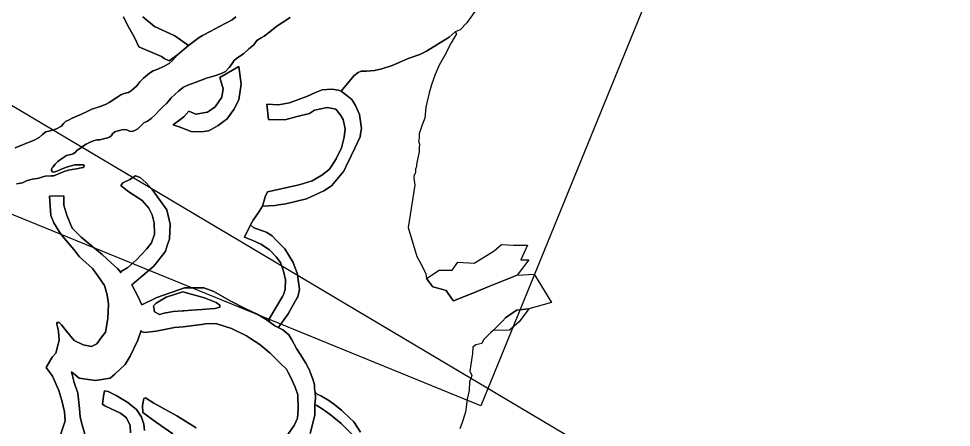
# Model space of a CAD drawing. Header units: inches. Extents: x 288635 to 1232953, y 676945 to 1655780.
# Drawn here: x 506323 to 552130, y 1309973 to 1330054 of the extents above; entities that cross this region are included whole.
import ezdxf

# ---------------------------------------------------------------- set-up
doc = ezdxf.new("R2010")
doc.units = ezdxf.units.IN
doc.header["$MEASUREMENT"] = 0
doc.layers.add('Images', color=7, linetype='Continuous')
picture_1 = doc.add_image_def('image5.jpg', size_in_pixel=(2644, 3704))
picture_2 = doc.add_image_def('image6.jpg', size_in_pixel=(2592, 3907))

msp = doc.modelspace()

# ---------------------------------------------------------------- linework, layer by layer
at = {"color": 1}
for points in [[(528727.281, 1330400.7161), (528339.9302, 1329848.265), (528003.3795, 1329499.0143), (527760.097, 1329401.0906), (527470.1254, 1329151.4721), (526358.1422, 1328461.6349), (526022.3225, 1328298.0304), (525458.4413, 1328094.83), (525011.4004, 1327891.6296), (524671.0398, 1327754.4694), (524163.0387, 1327591.909), (523792.198, 1327510.6289), (523411.1972, 1327480.1488), (523152.1167, 1327469.9888), (522999.7164, 1327414.1087), (522786.356, 1327236.3083), (522471.3954, 1326860.3876), (522156.4347, 1326494.6268), (522032.3294, 1326532.2187), (521697.0487, 1326588.0989), (521224.6078, 1326552.5388), (520894.4071, 1326430.6185), (520513.4064, 1326242.6582), (519629.4846, 1325922.6175), (519091.0035, 1325821.0173), (518516.9624, 1325856.5774), (518593.1625, 1325099.6559), (519395.8041, 1325089.4959), (520000.3253, 1325241.8962), (520615.0066, 1325394.2965), (520856.5753, 1325557.9173), (521478.6083, 1325683.857), (521895.1691, 1325602.5769), (522144.0896, 1325297.7763), (522266.0099, 1325099.6559), (522352.37, 1324637.375), (522316.81, 1324230.9741), (522174.5697, 1323702.6531), (521915.4892, 1323164.172), (521685.1692, 1322813.5357), (521575.1285, 1322646.011), (521219.5278, 1322356.4504), (520731.8468, 1322077.0498), (520107.0055, 1321889.0895), (518542.3624, 1321543.6488), (518435.6822, 1321304.8883), (518294.1663, 1320839.8976), (518140.7352, 1320580.7994), (517833.6269, 1320157.5748), (517712.247, 1319920.1922), (517664.2346, 1319826.2944), (517410.3668, 1319322.8377), (517816.7676, 1319155.1973), (518218.0884, 1318977.397), (518649.8893, 1318703.0764), (518975.0099, 1318347.4757), (519183.2904, 1318068.0751), (519330.6107, 1317651.5143), (519427.1309, 1317219.7134), (519416.9708, 1316752.3525), (519345.8507, 1316528.8321), (519283.0371, 1316406.8998), (518605.8625, 1315274.0696), (518661.0098, 1315144.8591), (518485.1145, 1315271.8593), (518063.4736, 1315510.6198), (517440.114, 1315812.0338), (516713.6726, 1316187.9545), (515916.111, 1316640.0754), (515418.27, 1316822.9558), (514468.3081, 1316828.0358), (513101.7854, 1316345.4348), (512368.9939, 1315993.7711), (512155.9689, 1316446.1731), (511880.7485, 1316974.7211), (512962.7906, 1317889.1229), (513506.3517, 1318580.0043), (513527.6597, 1318623.6905), (513638.2352, 1318952.5321), (513727.3915, 1319217.6748), (513767.1111, 1319960.431), (513594.3907, 1320656.3924), (512887.4536, 1321654.903), (512588.5487, 1321982.275), (512293.9081, 1322241.3556), (512065.3077, 1322327.7157), (511775.7471, 1322144.8354), (511440.4664, 1321992.4351), (511343.9462, 1321860.3548), (511506.5066, 1321728.2745), (511682.6136, 1321584.3409), (512381.115, 1321113.3816), (512719.7823, 1320742.9642), (512883.8243, 1320414.8802), (512979.0745, 1320028.5878), (513000.2412, 1319472.9617), (512841.4909, 1319039.0442), (512607.1899, 1318732.4046), (512104.2689, 1318199.0035), (511687.7081, 1317828.1628), (511321.9473, 1317614.8024), (511364.6447, 1317565.8945), (511171.717, 1317779.6758), (510879.6164, 1318033.6763), (510416.0655, 1318459.1271), (509679.464, 1319068.7283), (509400.0634, 1319322.7289), (508942.8625, 1319754.5297), (508695.212, 1320395.881), (508536.4617, 1320897.532), (508536.4617, 1321342.0329), (507831.6103, 1321335.6829), (507901.4604, 1320376.831), (508047.5107, 1320021.2302), (508315.9969, 1319587.8841), (508461.7387, 1319376.831), (509038.1127, 1318713.1276), (509317.5133, 1318357.5269), (509952.5145, 1317786.0258), (510219.2151, 1317411.375), (510543.0657, 1316935.1241), (510663.7159, 1316484.2732), (510733.5661, 1316020.7222), (510695.466, 1315322.2209), (510593.8658, 1314655.4695), (510365.2653, 1314350.6689), (510155.7149, 1314071.2683), (509908.0644, 1313944.2681), (509488.9636, 1314026.8183), (509044.4627, 1314242.7187), (508671.2636, 1314697.8397), (508434.8615, 1315018.214), (508304.6862, 1315129.3392), (508203.086, 1315129.3392), (508203.086, 1315043.614), (508225.3111, 1314913.4388), (508284.5403, 1314684.7637), (508314.2112, 1314249.0687), (508257.0611, 1314064.9183), (508149.1109, 1313614.0674), (507967.527, 1313416.4887), (507669.0764, 1312914.8377), (507980.227, 1312495.7369), (508291.3776, 1311784.5355), (508437.4279, 1311295.5845), (508568.7972, 1310733.1317), (508599.2012, 1310292.273), (508340.7668, 1309501.7676)], [(511480.0775, 1330145.9183), (511638.8278, 1329807.2509), (512009.2452, 1329129.9162), (512220.9123, 1328674.832), (513342.7479, 1328187.9977), (513463.029, 1328095.7821), (513710.2088, 1327980.5519), (514116.126, 1328275.3628), (513869.7568, 1327982.6528), (513721.5899, 1327847.1858), (513429.4893, 1327699.0189), (513151.0412, 1327571.8704), (512936.7283, 1327481.9119), (512743.5821, 1327381.3701), (512455.1857, 1327135.3071), (512269.977, 1326955.39), (512129.7475, 1326759.598), (511862.5178, 1326526.7642), (511716.9967, 1326431.514), (511624.3923, 1326410.3473), (511457.7045, 1326362.7222), (511343.9334, 1326307.1596), (511145.4955, 1326180.1593), (510761.8489, 1325934.0963), (510613.682, 1325846.7837), (510327.9314, 1325738.3043), (509912.5347, 1325606.0123), (509682.3468, 1325492.2413), (509407.1796, 1325362.5952), (508949.4495, 1325161.5115), (508777.47, 1325066.2613), (508626.6572, 1325008.0528), (508544.6362, 1324926.0318), (508420.2818, 1324767.2815), (508187.448, 1324642.9271), (507864.6556, 1324537.0935), (507663.5719, 1324492.1143), (507586.8426, 1324439.1975), (507486.3007, 1324365.114), (507332.8421, 1324214.3012), (507044.4457, 1324074.0718), (506843.3619, 1323989.4049), (506599.4156, 1323883.5714), (506159.1481, 1323701.5377)], [(506209.9482, 1321940.4675), (506518.9821, 1321991.2676), (506705.2492, 1322092.8678), (506988.8831, 1322164.8346), (507242.8836, 1322198.7014), (507631.8218, 1322314.5891), (507933.4475, 1322327.8183), (508044.5727, 1322335.7558), (508280.0523, 1322428.3602), (508563.157, 1322536.8395), (508777.47, 1322610.923), (508952.0953, 1322634.7356), (509155.8249, 1322679.7148), (509393.9504, 1322716.7566), (509513.0131, 1322735.2774), (509534.1798, 1322822.5901), (509499.7839, 1322872.861), (509333.0961, 1322878.1527), (509089.6789, 1322872.861), (508901.8244, 1322827.8818), (508721.9074, 1322777.6109), (508454.6777, 1322671.7773), (508245.6564, 1322568.5896), (508047.2185, 1322505.0895), (507978.4267, 1322528.902), (507936.0933, 1322595.048), (507944.0308, 1322700.8815), (507994.3017, 1322759.09), (508118.6562, 1322909.9028), (508253.5939, 1323039.5489), (508433.511, 1323158.6116), (508679.5739, 1323330.5911), (508888.5952, 1323383.5079), (509002.3663, 1323417.9038), (509108.1998, 1323486.6956), (509203.45, 1323589.8833), (509354.2628, 1323695.7169), (509502.4298, 1323804.1962), (509645.305, 1323891.5089), (509838.4513, 1323978.8216), (510052.7642, 1324074.0718), (510166.5353, 1324097.8843), (510309.4105, 1324103.176), (510484.0359, 1324142.8636), (510708.9322, 1324193.1345), (510796.2448, 1324251.343), (510875.62, 1324320.1348), (510928.5368, 1324399.5099), (511044.9537, 1324486.8226), (511214.2873, 1324539.7394), (511460.3503, 1324600.5937), (511642.9132, 1324587.3645), (511759.3301, 1324526.5102), (511886.3304, 1324513.281), (512034.4973, 1324558.2603), (512174.7268, 1324648.2188), (512296.4353, 1324748.7606), (512383.748, 1324857.24), (512475.6115, 1324931.641), (512658.4919, 1325023.0812), (512831.2122, 1325150.0814), (513049.6527, 1325348.2018), (513263.0131, 1325576.8023), (513420.4934, 1325744.4426), (513583.0538, 1325891.7629), (513694.814, 1326008.6032), (513816.7342, 1326171.1635), (514174.5574, 1326488.2831), (514424.3246, 1326687.2502), (514631.7583, 1326793.0837), (514991.5924, 1326920.084), (515550.3935, 1327127.5177), (515999.1277, 1327258.7513), (516320.8617, 1327373.0515), (516477.4954, 1327453.485), (516659.5291, 1327648.2188), (516769.596, 1327800.6191), (516900.8296, 1327991.1195), (517040.5298, 1328109.653), (517362.2638, 1328321.3201), (517620.4977, 1328566.8539), (517866.0315, 1328770.0543), (518022.6651, 1328981.7214), (518230.0989, 1329104.4883), (518386.7325, 1329193.3885), (518657.6664, 1329413.5223), (519009.0338, 1329680.2228), (519284.201, 1329858.0232), (519660.9684, 1330107.7904)], [(512418.1861, 1330146.3416), (513002.3872, 1329663.7406), (513987.9092, 1329216.6997), (514665.6672, 1328727.7487), (514116.126, 1328275.3628), (513710.2088, 1327980.5519), (513463.029, 1328095.7821), (513342.7479, 1328187.9977), (512220.9123, 1328674.832), (512009.2452, 1329129.9162), (511638.8278, 1329807.2509), (511480.0775, 1330145.9183)], [(516993.9631, 1330137.4237), (516803.4627, 1329993.4901), (516498.6621, 1329824.1565), (516117.6613, 1329637.8894), (515753.5939, 1329443.1557), (515359.8931, 1329227.2553), (515190.5595, 1329134.1217), (514665.6672, 1328727.7487), (513987.9092, 1329216.6997), (513002.3872, 1329663.7406), (512418.1861, 1330146.3416)], [(523119.2261, 1309737.208), (522778.2347, 1310243.8238), (522291.6396, 1310706.0891), (522171.014, 1310820.6834), (521791.0289, 1311127.0879), (521562.4285, 1311299.8083), (521201.7477, 1311513.1687), (520988.3873, 1311599.5289), (520886.7871, 1311696.0491), (520871.5471, 1311762.0892), (520859.9782, 1311900.916), (520856.7427, 1311939.7417), (520846.147, 1312066.8898), (520780.1069, 1312295.4903), (520672.6844, 1312602.1127), (520641.4066, 1312691.3909), (520624.2727, 1312744.4346), (520429.5862, 1313133.6919), (520150.4527, 1313570.9436), (520150.4507, 1313570.9467), (519972.3853, 1313844.8934), (519743.7848, 1314276.6942), (519586.3045, 1314525.6147), (519291.6639, 1314769.4552), (519060.0318, 1314880.7652), (519093.4775, 1314916.4554), (519147.7303, 1314974.349), (519554.1311, 1315558.5501), (519797.6147, 1315985.5159), (520000.7922, 1316341.8022), (520028.2654, 1316389.9785), (520114.6256, 1316740.4992), (520030.1728, 1317351.2871), (520018.1054, 1317507.5807), (519809.8249, 1318066.3818), (519571.2201, 1318456.7041), (519396.563, 1318742.4172), (519303.6252, 1318837.5678), (518976.2322, 1319172.7558), (518772.4298, 1319381.4107), (518519.5024, 1319544.6648), (518392.5021, 1319595.4649), (517874.3411, 1319783.4252), (517712.247, 1319920.1922), (517833.6269, 1320157.5748), (518140.7352, 1320580.7994), (518294.1663, 1320839.8976), (518919.9926, 1320872.6308), (519082.2774, 1320898.7614), (519438.1375, 1320956.0609), (520451.9949, 1321202.7974), (521318.19, 1321596.5546), (521395.9201, 1321647.0046), (521708.9021, 1321850.1427), (522282.691, 1322547.9776), (522289.7157, 1322561.3922), (522396.3662, 1322765.0548), (522653.677, 1323315.0223), (522830.5805, 1323693.1299), (522962.2157, 1323974.4825), (523093.0328, 1324254.0867), (523114.8428, 1324402.1283), (523153.3364, 1324663.4149), (523065.7565, 1325351.6245), (522862.5561, 1325788.5054), (522689.8358, 1326083.146), (522436.3425, 1326278.6979), (522156.4347, 1326494.6268), (522471.3954, 1326860.3876), (522786.356, 1327236.3083), (522999.7164, 1327414.1087), (523152.1167, 1327469.9888), (523411.1972, 1327480.1488), (523792.198, 1327510.6289), (524163.0387, 1327591.909), (524671.0398, 1327754.4694), (525011.4004, 1327891.6296), (525458.4413, 1328094.83), (526022.3225, 1328298.0304), (526358.1422, 1328461.6349), (527470.1254, 1329151.4721), (527760.097, 1329401.0906), (527817.5774, 1329339.4946), (527810.169, 1329273.8778), (527736.0855, 1329146.8775), (527558.197, 1328871.2498), (527231.3649, 1328221.8303), (526967.2043, 1327769.7094), (526784.324, 1327307.4285), (526596.3636, 1326799.4274), (526489.6834, 1326403.1866), (526316.963, 1325707.2253), (526269.21, 1325171.9745), (526144.2427, 1324833.4635), (525991.8424, 1324386.4226), (525986.7624, 1324178.1422), (525966.4423, 1324056.222), (526002.0024, 1323893.6616), (525996.9224, 1323685.3812), (525996.9224, 1323507.5809), (525910.5622, 1323126.5801), (525869.9222, 1322882.7396), (525869.9222, 1322791.2994), (525819.1221, 1322659.2192), (525819.1221, 1322532.2189), (525788.642, 1322425.5387), (525742.9219, 1322384.8986), (525732.7619, 1322212.1783), (525786.3888, 1321874.8519), (525445.4785, 1319795.2988), (525883.2776, 1318364.4347), (526026.1189, 1318103.9593), (526182.2105, 1317791.7761), (526318.7906, 1317518.6159), (526357.8135, 1317284.4785), (526669.9967, 1316884.4939), (526981.2507, 1316791.5822), (527323.6301, 1316689.3794), (527603.8854, 1316294.7161), (527603.8854, 1316294.7161), (527684.5919, 1316182.0818), (528622.3128, 1316563.0148), (529421.4433, 1316887.6479), (530803.7886, 1317449.2019), (531635.9209, 1317503.8517), (532494.1634, 1316104.036), (531382.011, 1315791.8529), (530777.1561, 1315723.5628), (530240.5914, 1315352.8453), (530084.4998, 1315196.7538), (529625.1365, 1314730.2197), (529512.6193, 1314634.0296), (529152.7853, 1314274.1956), (529063.0539, 1314097.8582), (528775.1867, 1314030.1247), (528631.2531, 1313911.5911), (528605.853, 1313598.3238), (528538.1195, 1313056.4561), (528487.3194, 1312726.2554), (528571.9863, 1312514.5883), (528461.9194, 1312201.321), (528453.4527, 1311786.4535), (528351.8525, 1311354.6527), (528267.1857, 1310711.1847), (528097.852, 1310211.6504), (527987.7851, 1309898.3831)], [(508340.7668, 1309501.7676), (508599.2012, 1310292.273), (508568.7972, 1310733.1317), (508437.4279, 1311295.5845), (508291.3776, 1311784.5355), (507980.227, 1312495.7369), (507669.0764, 1312914.8377), (507967.527, 1313416.4887), (508149.1109, 1313614.0674), (508257.0611, 1314064.9183), (508314.2112, 1314249.0687), (508284.5403, 1314684.7637), (508225.3111, 1314913.4388), (508203.086, 1315043.614), (508203.086, 1315129.3392), (508304.6862, 1315129.3392), (508434.8615, 1315018.214), (508671.2636, 1314697.8397), (509044.4627, 1314242.7187), (509488.9636, 1314026.8183), (509908.0644, 1313944.2681), (510155.7149, 1314071.2683), (510365.2653, 1314350.6689), (510593.8658, 1314655.4695), (510695.466, 1315322.2209), (510733.5661, 1316020.7222), (510663.7159, 1316484.2732), (510543.0657, 1316935.1241), (510219.2151, 1317411.375), (509952.5145, 1317786.0258), (509317.5133, 1318357.5269), (509038.1127, 1318713.1276), (508461.7387, 1319376.831), (508315.9969, 1319587.8841), (508047.5107, 1320021.2302), (507901.4604, 1320376.831), (507831.6103, 1321335.6829), (508536.4617, 1321342.0329), (508536.4617, 1320897.532), (508695.212, 1320395.881), (508942.8625, 1319754.5297), (509400.0634, 1319322.7289), (509679.464, 1319068.7283), (510416.0655, 1318459.1271), (510879.6164, 1318033.6763), (511171.717, 1317779.6758), (511364.6447, 1317565.8945), (511321.9473, 1317614.8024), (511687.7081, 1317828.1628), (512104.2689, 1318199.0035), (512607.1899, 1318732.4046), (512841.4909, 1319039.0442), (513000.2412, 1319472.9617), (512979.0745, 1320028.5878), (512883.8243, 1320414.8802), (512719.7823, 1320742.9642), (512381.115, 1321113.3816), (511682.6136, 1321584.3409), (511506.5066, 1321728.2745), (511343.9462, 1321860.3548), (511440.4664, 1321992.4351), (511775.7471, 1322144.8354), (512065.3077, 1322327.7157), (512293.9081, 1322241.3556), (512588.5487, 1321982.275), (512887.4536, 1321654.903), (513594.3907, 1320656.3924), (513767.1111, 1319960.431), (513727.3915, 1319217.6748), (513638.2352, 1318952.5321), (513527.6597, 1318623.6905), (513506.3517, 1318580.0043), (512962.7906, 1317889.1229), (512962.7906, 1317889.1229), (511880.7485, 1316974.7211), (512155.9689, 1316446.1731), (512368.9939, 1315993.7711), (513101.7854, 1316345.4348), (514468.3081, 1316828.0358), (515418.27, 1316822.9558), (515916.111, 1316640.0754), (516713.6726, 1316187.9545), (517440.114, 1315812.0338), (518063.4736, 1315510.6198), (518485.1145, 1315271.8593), (518661.0098, 1315144.8591), (518909.2645, 1314962.1646), (519060.0318, 1314880.7652), (519291.6639, 1314769.4552), (519586.3045, 1314525.6147), (519743.7848, 1314276.6942), (519972.3853, 1313844.8934), (520150.4507, 1313570.9467), (520150.4527, 1313570.9436), (520429.5862, 1313133.6919), (520624.2727, 1312744.4346), (520641.4066, 1312691.3909), (520672.6844, 1312602.1127), (520780.1069, 1312295.4903), (520846.147, 1312066.8898), (520856.7427, 1311939.7417), (520859.9782, 1311900.916), (520871.5471, 1311762.0892), (520886.7871, 1311696.0491), (520897.4686, 1311405.4745), (520871.0259, 1311087.6243), (520864.0409, 1310581.7682), (520757.3607, 1310114.4073), (520635.4404, 1309667.3664)], [(519492.4381, 1309555.6061), (519858.1989, 1310068.6872), (520010.5992, 1310429.3679), (520051.2393, 1310866.2488), (520041.0792, 1311577.4502), (519904.5002, 1311939.7417), (519902.649, 1311945.003), (519679.1285, 1312447.924), (519554.7641, 1312675.4199), (519470.8481, 1312828.9248), (519196.5275, 1313093.0853), (518668.2065, 1313611.2464), (518289.553, 1313939.1525), (518175.4455, 1314037.9672), (517711.7768, 1314338.821), (517509.9642, 1314469.7681), (516768.2827, 1314835.5288), (516062.1613, 1315053.9692), (515731.9606, 1315079.3693), (515493.2001, 1315053.9692), (515298.1713, 1315027.1528), (514409.9933, 1314916.9193), (513974.2771, 1314876.1689), (513070.0353, 1314693.2885), (512506.1542, 1314627.2484), (512328.3538, 1314688.2085), (512333.7862, 1314731.6676), (512168.669, 1314261.7687), (511806.7182, 1313468.0171), (511546.3677, 1313061.6163), (511051.0667, 1312585.3654), (510816.1163, 1312388.515), (510092.2148, 1312267.8647), (509298.4632, 1312388.515), (508923.8125, 1312693.3156), (509053.3792, 1312171.8862), (509224.8295, 1311657.5352), (509288.3296, 1311054.284), (509312.3, 1310894.4632), (509344.1005, 1310474.6973), (509442.4163, 1310097.4795), (509636.7036, 1309416.5381)], [(509636.7036, 1309416.5381), (509442.4163, 1310097.4795), (509344.1005, 1310474.6973), (509312.3, 1310894.4632), (509288.3296, 1311054.284), (509224.8295, 1311657.5352), (509053.3792, 1312171.8862), (508923.8125, 1312693.3156), (509298.4632, 1312388.515), (510092.2148, 1312267.8647), (510816.1163, 1312388.515), (511051.0667, 1312585.3654), (511546.3677, 1313061.6163), (511806.7182, 1313468.0171), (512168.669, 1314261.7687), (512333.7862, 1314731.6676), (512328.3538, 1314688.2085), (512506.1542, 1314627.2484), (513070.0353, 1314693.2885), (513974.2771, 1314876.1689), (514409.9933, 1314916.9193), (515298.1713, 1315027.1528), (515493.2001, 1315053.9692), (515731.9606, 1315079.3693), (516062.1613, 1315053.9692), (516768.2827, 1314835.5288), (516768.2827, 1314835.5288), (517509.9642, 1314469.7681), (517711.7768, 1314338.821), (518175.4455, 1314037.9672), (518289.553, 1313939.1525), (518668.2065, 1313611.2464), (519196.5275, 1313093.0853), (519470.8481, 1312828.9248), (519554.7641, 1312675.4199), (519679.1285, 1312447.924), (519902.649, 1311945.003), (519904.5002, 1311939.7417), (520041.0792, 1311577.4502), (520051.2393, 1310866.2488), (520010.5992, 1310429.3679), (519858.1989, 1310068.6872), (519492.4381, 1309555.6061)], [(511814.6122, 1309706.5034), (511794.2922, 1310067.1842), (511616.4918, 1310448.1849), (511332.0113, 1310671.7054), (510859.5703, 1310885.0658), (510560.5511, 1311027.3181), (510437.9295, 1311118.7463), (510483.6496, 1311504.827), (510539.5297, 1311763.9076), (510712.25, 1311738.5075), (511108.4908, 1311540.3871), (511677.452, 1311189.8664), (511881.4058, 1311027.3181), (512114.3328, 1310854.5857), (512363.2533, 1310468.505), (512475.0136, 1310128.1443), (512500.4136, 1309813.1837)], [(512500.4136, 1309813.1837), (512475.0136, 1310128.1443), (512363.2533, 1310468.505), (512114.3328, 1310854.5857), (511881.4058, 1311027.3181), (511677.452, 1311189.8664), (511108.4908, 1311540.3871), (510712.25, 1311738.5075), (510539.5297, 1311763.9076), (510483.6496, 1311504.827), (510437.9295, 1311118.7463), (510560.5511, 1311027.3181), (510859.5703, 1310885.0658), (511332.0113, 1310671.7054), (511616.4918, 1310448.1849), (511794.2922, 1310067.1842), (511814.6122, 1309706.5034)], [(522719.1386, 1309601.0266), (522165.4174, 1310154.7477), (521621.8564, 1310601.7886), (521281.4957, 1310845.6291), (520969.8273, 1311051.8802), (520871.0259, 1311087.6243), (520897.4686, 1311405.4745), (520886.7871, 1311696.0491), (520988.3873, 1311599.5289), (521201.7477, 1311513.1687), (521562.4285, 1311299.8083), (521791.0289, 1311127.0879), (522171.014, 1310820.6834), (522291.6396, 1310706.0891), (522778.2347, 1310243.8238), (523119.2261, 1309737.208)], [(513894.2669, 1309657.2063), (513096.7053, 1310210.9275), (512426.144, 1310698.6084), (512400.7439, 1311054.2091), (512471.8641, 1311384.4098), (512548.0642, 1311430.1299), (512954.4651, 1311165.9694), (514087.3073, 1310546.2081), (515037.2692, 1309956.9269)], [(515037.2692, 1309956.9269), (514087.3073, 1310546.2081), (512954.4651, 1311165.9694), (512548.0642, 1311430.1299), (512471.8641, 1311384.4098), (512400.7439, 1311054.2091), (512426.144, 1310698.6084), (513096.7053, 1310210.9275), (513894.2669, 1309657.2063)], [(520635.4404, 1309667.3664), (520757.3607, 1310114.4073), (520864.0409, 1310581.7682), (520871.0259, 1311087.6243), (520969.8273, 1311051.8802), (521281.4957, 1310845.6291), (521621.8564, 1310601.7886), (522165.4174, 1310154.7477), (522719.1386, 1309601.0266)]]:
    msp.add_lwpolyline(points, dxfattribs=at)
at = {"color": 1, "ltscale": 3}
for points in [[(506159.1481, 1323701.5377), (506599.4156, 1323883.5714), (506843.3619, 1323989.4049), (507044.4457, 1324074.0718), (507332.8421, 1324214.3012), (507486.3007, 1324365.114), (507586.8426, 1324439.1975), (507663.5719, 1324492.1143), (507864.6556, 1324537.0935), (508187.448, 1324642.9271), (508420.2818, 1324767.2815), (508544.6362, 1324926.0318), (508626.6572, 1325008.0528), (508777.47, 1325066.2613), (508949.4495, 1325161.5115), (509407.1796, 1325362.5952), (509682.3468, 1325492.2413), (509912.5347, 1325606.0123), (510327.9314, 1325738.3043), (510613.682, 1325846.7837), (510761.8489, 1325934.0963), (511145.4955, 1326180.1593), (511343.9334, 1326307.1596), (511457.7045, 1326362.7222), (511624.3923, 1326410.3473), (511716.9967, 1326431.514), (511862.5178, 1326526.7642), (512129.7475, 1326759.598), (512269.977, 1326955.39), (512455.1857, 1327135.3071), (512743.5821, 1327381.3701), (512936.7283, 1327481.9119), (513151.0412, 1327571.8704), (513429.4893, 1327699.0189), (513721.5899, 1327847.1858), (513869.7568, 1327982.6528), (514116.126, 1328275.3628), (514665.6672, 1328727.7487), (515190.5595, 1329134.1217), (515359.8931, 1329227.2553), (515753.5939, 1329443.1557), (516117.6613, 1329637.8894), (516498.6621, 1329824.1565), (516803.4627, 1329993.4901), (516993.9631, 1330137.4237)], [(519660.9684, 1330107.7904), (519284.201, 1329858.0232), (519009.0338, 1329680.2228), (518657.6664, 1329413.5223), (518386.7325, 1329193.3885), (518230.0989, 1329104.4883), (518022.6651, 1328981.7214), (517866.0315, 1328770.0543), (517620.4977, 1328566.8539), (517362.2638, 1328321.3201), (517040.5298, 1328109.653), (516900.8296, 1327991.1195), (516769.596, 1327800.6191), (516659.5291, 1327648.2188), (516477.4954, 1327453.485), (516320.8617, 1327373.0515), (515999.1277, 1327258.7513), (515550.3935, 1327127.5177), (514991.5924, 1326920.084), (514631.7583, 1326793.0837), (514424.3246, 1326687.2502), (514174.5574, 1326488.2831), (513816.7342, 1326171.1635), (513694.814, 1326008.6032), (513583.0538, 1325891.7629), (513420.4934, 1325744.4426), (513263.0131, 1325576.8023), (513049.6527, 1325348.2018), (512831.2122, 1325150.0814), (512658.4919, 1325023.0812), (512475.6115, 1324931.641), (512383.748, 1324857.24), (512296.4353, 1324748.7606), (512174.7268, 1324648.2188), (512034.4973, 1324558.2603), (511886.3304, 1324513.281), (511759.3301, 1324526.5102), (511642.9132, 1324587.3645), (511460.3503, 1324600.5937), (511214.2873, 1324539.7394), (511044.9537, 1324486.8226), (510928.5368, 1324399.5099), (510875.62, 1324320.1348), (510796.2448, 1324251.343), (510708.9322, 1324193.1345), (510484.0359, 1324142.8636), (510309.4105, 1324103.176), (510166.5353, 1324097.8843), (510052.7642, 1324074.0718), (509838.4513, 1323978.8216), (509645.305, 1323891.5089), (509502.4298, 1323804.1962), (509354.2628, 1323695.7169), (509203.45, 1323589.8833), (509108.1998, 1323486.6956), (509002.3663, 1323417.9038), (508888.5952, 1323383.5079), (508679.5739, 1323330.5911), (508433.511, 1323158.6116), (508253.5939, 1323039.5489), (508118.6562, 1322909.9028), (507994.3017, 1322759.09), (507944.0308, 1322700.8815), (507936.0933, 1322595.048), (507978.4267, 1322528.902), (508047.2185, 1322505.0895), (508245.6564, 1322568.5896), (508454.6777, 1322671.7773), (508721.9074, 1322777.6109), (508901.8244, 1322827.8818), (509089.6789, 1322872.861), (509333.0961, 1322878.1527), (509499.7839, 1322872.861), (509534.1798, 1322822.5901), (509513.0131, 1322735.2774), (509393.9504, 1322716.7566), (509155.8249, 1322679.7148), (508952.0953, 1322634.7356), (508777.47, 1322610.923), (508563.157, 1322536.8395), (508280.0523, 1322428.3602), (508044.5727, 1322335.7558), (507933.4475, 1322327.8183), (507631.8218, 1322314.5891), (507242.8836, 1322198.7014), (506988.8831, 1322164.8346), (506705.2492, 1322092.8678), (506518.9821, 1321991.2676), (506209.9482, 1321940.4675)]]:
    msp.add_lwpolyline(points, dxfattribs=at)
at = {"color": 1}
for points in [[(516883.1946, 1325588.8889), (516544.5273, 1325123.2213), (516442.2225, 1325047.5157), (516121.1931, 1324809.954), (515780.1812, 1324615.0901), (515647.0588, 1324539.0202), (515299.9248, 1324488.2201), (514800.3905, 1324513.6201), (514199.2559, 1324742.2206), (513911.3887, 1324843.8208), (514436.3231, 1325224.8215), (514688.5913, 1325501.3463), (515020.5243, 1325360.2885), (515596.2587, 1325461.8887), (515977.2595, 1325715.8892), (516298.9935, 1326190.0235), (516366.7269, 1326613.3577), (516197.3933, 1327155.2254), (517137.1952, 1327705.5598), (517255.7287, 1326841.9581), (517137.1952, 1326071.4899), (516883.1946, 1325588.8889)], [(515977.2595, 1325715.8892), (515596.2587, 1325461.8887), (515020.5243, 1325360.2885), (514688.5913, 1325501.3463), (514436.3231, 1325224.8215), (513911.3887, 1324843.8208), (514199.2559, 1324742.2206), (514800.3905, 1324513.6201), (515299.9248, 1324488.2201), (515647.0588, 1324539.0202), (515780.1812, 1324615.0901), (516121.1931, 1324809.954), (516442.2225, 1325047.5157), (516544.5273, 1325123.2213), (516883.1946, 1325588.8889), (517137.1952, 1326071.4899), (517255.7287, 1326841.9581), (517137.1952, 1327705.5598), (516197.3933, 1327155.2254), (516366.7269, 1326613.3577), (516298.9935, 1326190.0235), (515977.2595, 1325715.8892)], [(522689.8358, 1326083.146), (522862.5561, 1325788.5054), (523065.7565, 1325351.6245), (523153.3364, 1324663.4149), (523114.8428, 1324402.1283), (523093.0328, 1324254.0867), (522962.2157, 1323974.4825), (522830.5805, 1323693.1299), (522653.677, 1323315.0223), (522396.3662, 1322765.0548), (522289.7157, 1322561.3922), (522282.691, 1322547.9776), (521708.9021, 1321850.1427), (521395.9201, 1321647.0046), (521318.19, 1321596.5546), (520451.9949, 1321202.7974), (519438.1375, 1320956.0609), (519082.2774, 1320898.7614), (518919.9926, 1320872.6308), (518294.1663, 1320839.8976), (518435.6822, 1321304.8883), (518542.3624, 1321543.6488), (520107.0055, 1321889.0895), (520731.8468, 1322077.0498), (521219.5278, 1322356.4504), (521575.1285, 1322646.011), (521685.1692, 1322813.5357), (521915.4892, 1323164.172), (522174.5697, 1323702.6531), (522316.81, 1324230.9741), (522352.37, 1324637.375), (522266.0099, 1325099.6559), (522144.0896, 1325297.7763), (521895.1691, 1325602.5769), (521478.6083, 1325683.857), (520856.5753, 1325557.9173), (520615.0066, 1325394.2965), (520000.3253, 1325241.8962), (519395.8041, 1325089.4959), (518593.1625, 1325099.6559), (518516.9624, 1325856.5774), (519091.0035, 1325821.0173), (519629.4846, 1325922.6175), (520513.4064, 1326242.6582), (520894.4071, 1326430.6185), (521224.6078, 1326552.5388), (521697.0487, 1326588.0989), (522032.3294, 1326532.2187), (522156.4347, 1326494.6268), (522436.3425, 1326278.6979), (522689.8358, 1326083.146)], [(519093.4775, 1314916.4554), (519060.0318, 1314880.7652), (518909.2645, 1314962.1646), (518661.0098, 1315144.8591), (518605.8625, 1315274.0696), (519283.0371, 1316406.8998), (519345.8507, 1316528.8321), (519416.9708, 1316752.3525), (519427.1309, 1317219.7134), (519330.6107, 1317651.5143), (519183.2904, 1318068.0751), (518975.0099, 1318347.4757), (518649.8893, 1318703.0764), (518218.0884, 1318977.397), (517816.7676, 1319155.1973), (517410.3668, 1319322.8377), (517664.2346, 1319826.2944), (517712.247, 1319920.1922), (517874.3411, 1319783.4252), (518392.5021, 1319595.4649), (518519.5024, 1319544.6648), (518772.4298, 1319381.4107), (518976.2322, 1319172.7558), (519303.6252, 1318837.5678), (519396.563, 1318742.4172), (519571.2201, 1318456.7041), (519809.8249, 1318066.3818), (520018.1054, 1317507.5807), (520030.1728, 1317351.2871), (520114.6256, 1316740.4992), (520028.2654, 1316389.9785), (520000.7922, 1316341.8022), (519797.6147, 1315985.5159), (519554.1311, 1315558.5501), (519147.7303, 1314974.349), (519093.4775, 1314916.4554)], [(530036.0027, 1318959.6941), (530631.3164, 1318920.0065), (531306.0052, 1318920.0065), (530988.5046, 1318205.6301), (531385.3804, 1318205.6301), (530803.7886, 1317449.2019), (529421.4433, 1316887.6479), (528622.3128, 1316563.0148), (527684.5919, 1316182.0818), (527603.8854, 1316294.7161), (527323.6301, 1316689.3794), (526981.2507, 1316791.5822), (526669.9967, 1316884.4939), (526357.8135, 1317284.4785), (526980.0591, 1317689.6916), (527615.0603, 1317689.6916), (527892.8734, 1318086.5673), (528686.625, 1318046.8798), (529678.8145, 1318642.1935), (530036.0027, 1318959.6941)], [(512994.1262, 1315650.5071), (513235.4267, 1315517.1568), (513463.4812, 1315580.3526), (513910.8345, 1315670.2051), (514386.9566, 1315692.6637), (514435.5791, 1315694.9572), (514817.8866, 1315725.3392), (514817.8954, 1315725.3399), (515334.4093, 1315766.3874), (515718.3008, 1315796.6302), (515718.5215, 1315796.6476), (515959.5821, 1315815.6074), (516200.8826, 1315879.1075), (516200.8826, 1315980.7077), (516016.7322, 1316107.708), (515457.9311, 1316329.9584), (514791.1798, 1316514.1088), (514391.129, 1316628.409), (513571.9773, 1316368.0585), (513076.6763, 1316069.6079), (512949.6761, 1315948.9577), (512994.1262, 1315650.5071)], [(513463.4812, 1315580.3526), (513235.4267, 1315517.1568), (512994.1262, 1315650.5071), (512949.6761, 1315948.9577), (513076.6763, 1316069.6079), (513571.9773, 1316368.0585), (514391.129, 1316628.409), (514791.1798, 1316514.1088), (515457.9311, 1316329.9584), (516016.7322, 1316107.708), (516200.8826, 1315980.7077), (516200.8826, 1315879.1075), (515959.5821, 1315815.6074), (515718.5215, 1315796.6476), (515718.3008, 1315796.6302), (515334.4093, 1315766.3874), (514817.8954, 1315725.3399), (514817.8866, 1315725.3392), (514435.5791, 1315694.9572), (514386.9566, 1315692.6637), (513910.8345, 1315670.2051), (513463.4812, 1315580.3526)], [(530432.8785, 1314752.8107), (529625.1365, 1314730.2197), (530084.4998, 1315196.7538), (530240.5914, 1315352.8453), (530777.1561, 1315723.5628), (531382.011, 1315791.8529), (530909.1294, 1315149.6865), (530432.8785, 1314752.8107)]]:
    msp.add_lwpolyline(points, close=True, dxfattribs=at)

# ---------------------------------------------------------------- pictures from other files: only their frames are drawn
at = {"layer": 'Images'}
image = msp.add_image(picture_1, insert=(488564.8439, 1327527.3731), size_in_units=(43695.7232, 61213.6758), rotation=-22.17094651, dxfattribs=at)
image.dxf.flags = 7
image = msp.add_image(picture_2, insert=(463037.5219, 1275868.6976), size_in_units=(43026.9717, 64855.8558), rotation=-30.719241845, dxfattribs=at)
image.dxf.flags = 7

doc.saveas('drawing.dxf')
